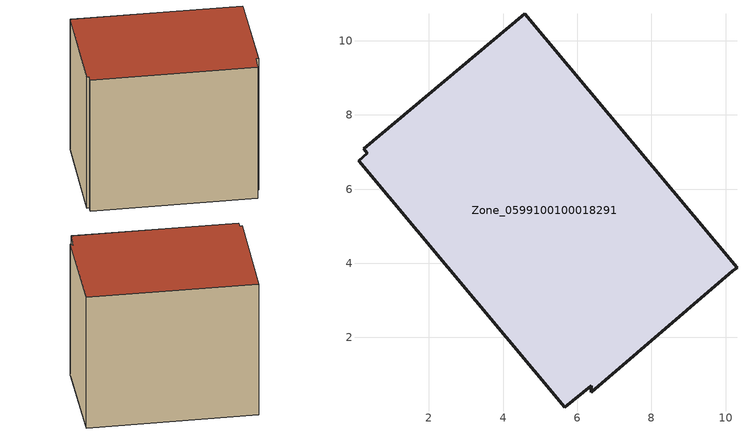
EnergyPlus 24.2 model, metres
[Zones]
Zone_0599100100018291
 floor ground (C_G): 0.1,6.77 0.33,6.97 0.24,7.08 4.58,10.73 10.31,3.89 10.19,3.79 6.38,0.52 6.38,0.7 5.67,0.12 z0
 wall outside (C_F): 10.19,3.79 10.31,3.89 4.58,10.73 0.24,7.08 0.33,6.97 0.1,6.77 5.67,0.12 6.38,0.7 6.38,0.52 10.19,3.79 z0:7.89
 roof outside (C_R): 0.33,6.97 0.1,6.77 5.67,0.12 6.38,0.7 6.38,0.52 10.19,3.79 10.31,3.89 4.58,10.73 0.24,7.08 z7.89
[BUILDING]
Pand.0599100100018291: North Axis=0; Terrain=City; Loads Convergence Tolerance Value=0.04; Temperature Convergence Tolerance Value=0.4; Solar Distribution=FullExterior; Maximum Number of Warmup Days=25; Minimum Number of Warmup Days=1
[Site:Location]
Rotterdam.The.Hague.AP_ZH_NLD Design_Conditions: Latitude=51.96; Longitude=4.45; Time Zone=1; Elevation=-4.5
[SITE:GROUNDTEMPERATURE:BUILDINGSURFACE]
18, 18, 18, 18, 18, 18, 18, 18, 18, 18, 18, 18
[MATERIAL] Thermal Absorptance=0.9; Solar Absorptance=0.7; Visible Absorptance=0.7
Name | Roughness | Thickness | Conductivity | Density | Specific Heat
G.TC.2015-2018 | MediumSmooth | 0.15 | 0.0428571 | 540 | 1210
F.TC.2015-2018 | Rough | 0.3 | 0.0666667 | 1920 | 840
R.TC.2015-2018 | MediumRough | 0.2 | 0.0333333 | 1500 | 1000
[CONSTRUCTION]
C_G: G.TC.2015-2018
C_F: F.TC.2015-2018
C_R: R.TC.2015-2018
[ZONE]
Zone_0599100100018291: Type=1; Multiplier=1; Ceiling Height=Autocalculate; Volume=Autocalculate; Floor Area=autocalculate; Part of Total Floor Area=Yes
[ZONEINFILTRATION:DESIGNFLOWRATE]
Infil_Zone_0599100100018291: Zone or ZoneList or Space or SpaceList=Zone_0599100100018291; Schedule=AlwaysOn; Design Flow Rate Calculation Method=Flow/Area; Flow Rate per Floor Area=0.0015; Constant Term Coefficient=1; Temperature Term Coefficient=0; Velocity Term Coefficient=0; Velocity Squared Term Coefficient=0
[HVACTEMPLATE:ZONE:IDEALLOADSAIRSYSTEM]
Zone_0599100100018291: Maximum Heating Supply Air Temperature=50; Minimum Cooling Supply Air Temperature=13; Maximum Heating Supply Air Humidity Ratio=0.0156; Minimum Cooling Supply Air Humidity Ratio=0.0077; Heating Limit=NoLimit; Cooling Limit=NoLimit; Dehumidification Control Type=ConstantSensibleHeatRatio; Cooling Sensible Heat Ratio=0.7; Dehumidification Setpoint=60; Humidification Control Type=None; Humidification Setpoint=30; Outdoor Air Method=None; Outdoor Air Flow Rate per Person=0.00944; Outdoor Air Flow Rate per Zone Floor Area=0; Outdoor Air Flow Rate per Zone=0; Demand Controlled Ventilation Type=None; Outdoor Air Economizer Type=NoEconomizer; Heat Recovery Type=None; Sensible Heat Recovery Effectiveness=0.7; Latent Heat Recovery Effectiveness=0.65
[ZONECONTROL:THERMOSTAT]
ThermostatControl_Zone_0599100100018291: Zone or ZoneList=Zone_0599100100018291; Control Type Schedule=DualSetpointControlType; Control 1=Thermostat_Zone_0599100100018291; Temperature Difference Between Cutout And Setpoint=0
[THERMOSTATSETPOINT:DUALSETPOINT]
Thermostat_Zone_0599100100018291: Heating Setpoint Temperature Schedule=HeatingSetpoint_Zone_0599100100018291; Cooling Setpoint Temperature Schedule=CoolingSetpoint_Zone_0599100100018291
[SCHEDULE:COMPACT]
HeatingSetpoint_Zone_0599100100018291: Through: 12/31, For: AllDays, Until: 24:00, 21
CoolingSetpoint_Zone_0599100100018291: Through: 12/31, For: AllDays, Until: 24:00, 24
DualSetpointControlType: Through: 12/31, For: AllDays, Until: 24:00, 4
AlwaysOn: Through: 12/31, For: AllDays, Until: 24:00, 1
